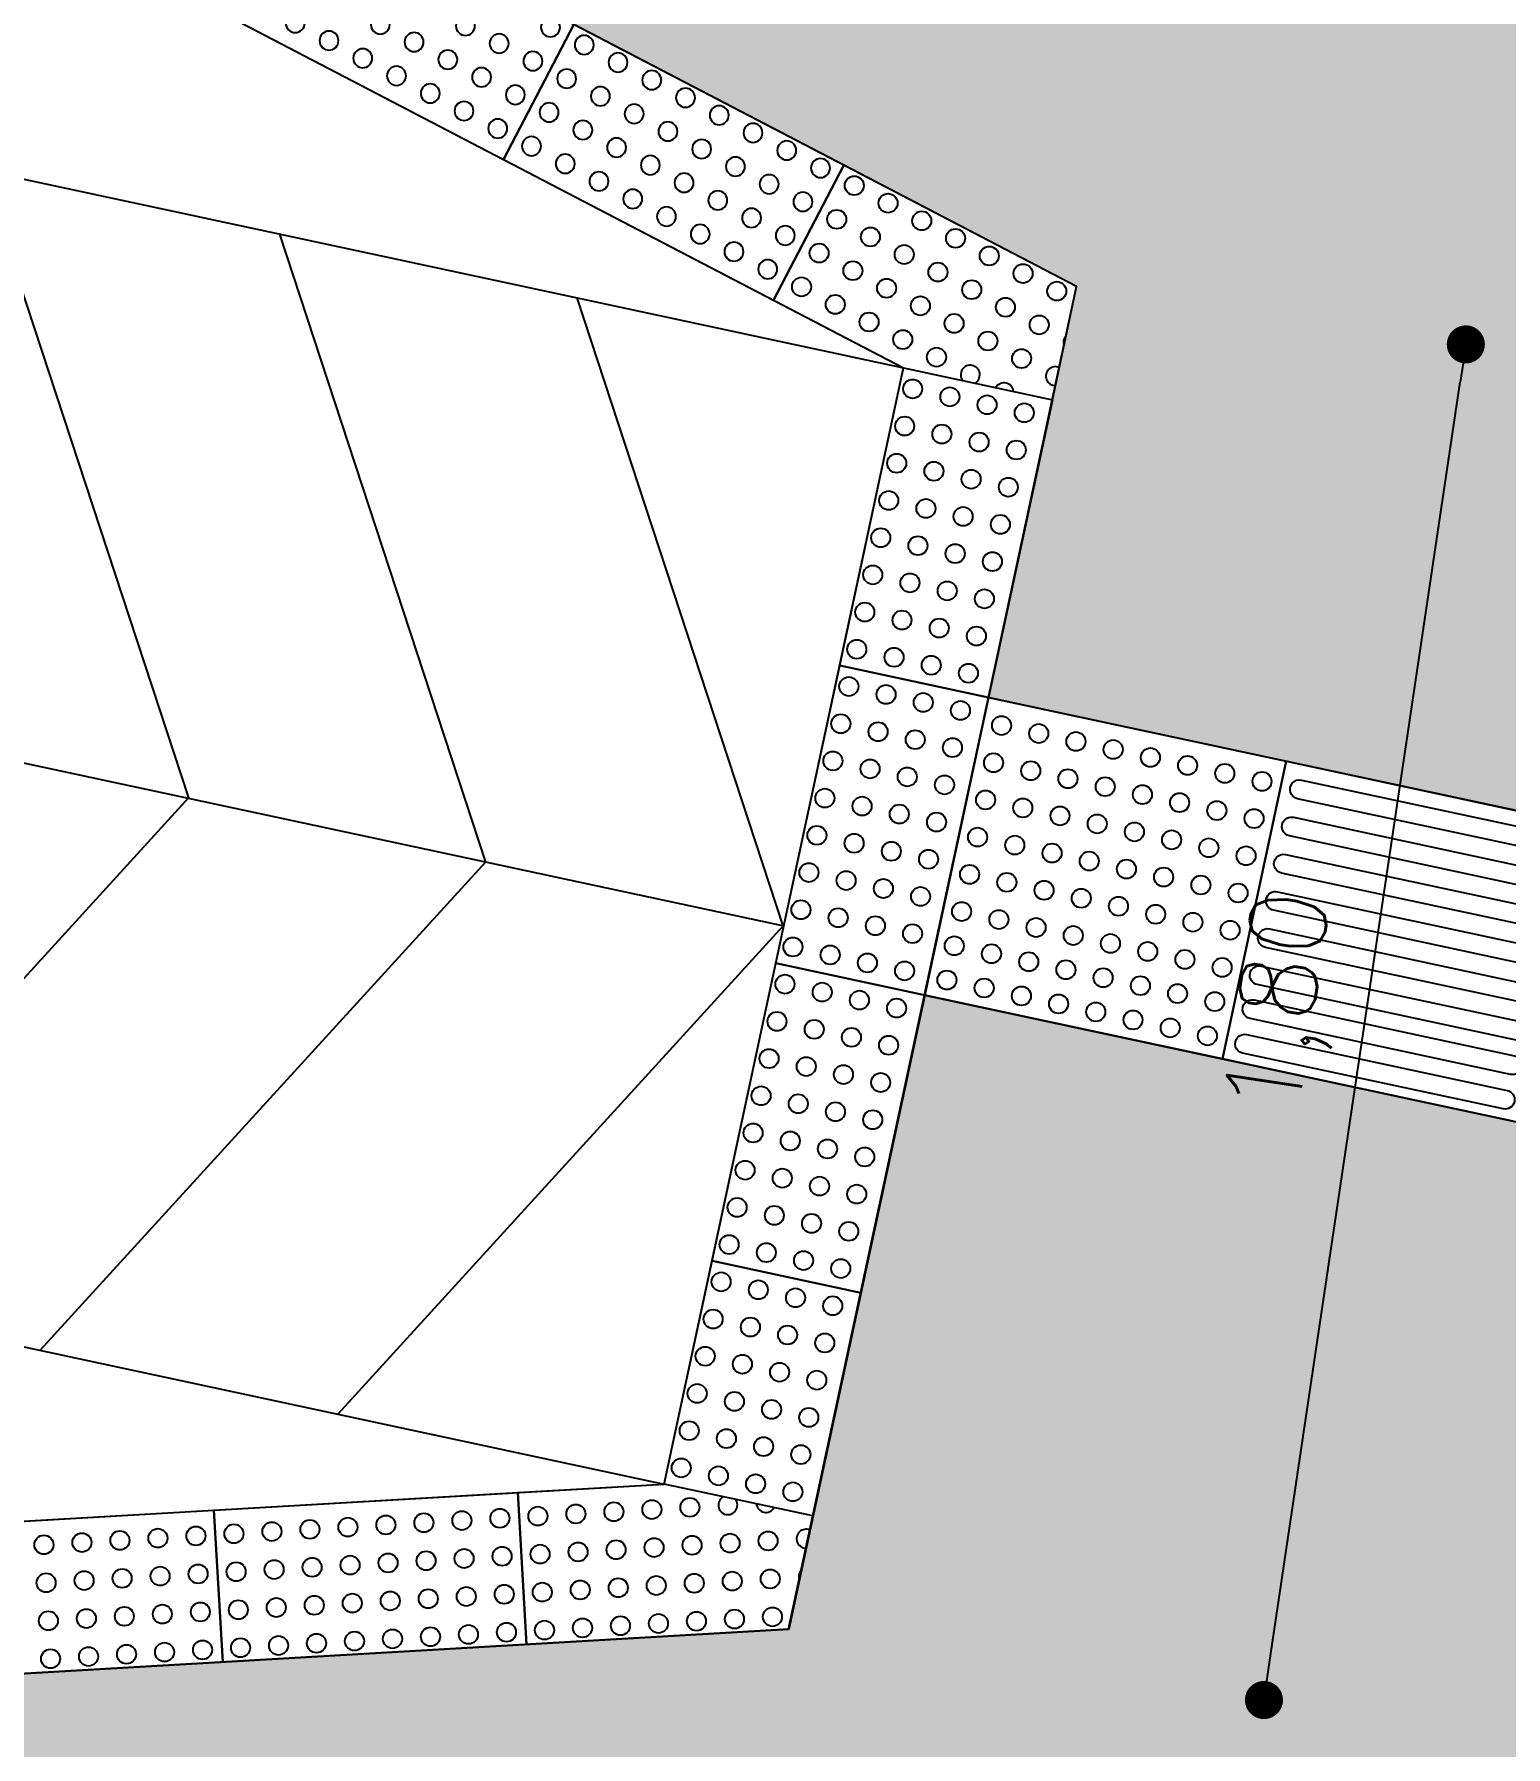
# Model space of a CAD drawing. Header units: millimetres. Extents: x 338 to 506, y 179 to 335.
# Drawn here: x 365.442 to 367.375, y 324.784 to 327.034 of the extents above; entities that cross this region are included whole.
import ezdxf

# ---------------------------------------------------------------- set-up
doc = ezdxf.new("R2010")
doc.units = ezdxf.units.MM
for name, color, linetype in [('ANDEN', 251, 'Continuous'), ('COTAS', 30, 'Continuous'), ('MOBILIARIO_URBANO', 51, 'Continuous'), ('MUROS', 32, 'Continuous')]:
    doc.layers.add(name, color=color, linetype=linetype)
doc.styles.add('NOTAS', font='simplex.shx')
doc.styles.get("Standard").update_dxf_attribs({"font": 'ARIALUNI.ttf'})
doc.dimstyles.new('ROMANS', dxfattribs={"dimtxt": 0.1, "dimasz": 0.05, "dimexe": 0.04, "dimexo": 0.5, "dimgap": 0.05, "dimtad": 1, "dimtih": 1, "dimtoh": 1, "dimdec": 4, "dimzin": 5, "dimdsep": 46, "dimtxsty": 'Standard', "dimsah": 1, "dimcen": 0.05, "dimse1": 1, "dimse2": 1, "dimclrd": 7, "dimclre": 7, "dimclrt": 7, "dimadec": 0, "dimazin": 0, "dimtfac": 1, "dimtdec": 4, "dimtix": 1, "dimtmove": 2, "dimatfit": 3, "dimfxl": 1, "dimtolj": 1, "dimarcsym": 0})

# ---------------------------------------------------------------- blocks, each defined once
blk = doc.blocks.new('*U29')
at = {"layer": 'MOBILIARIO_URBANO'}
blk.add_lwpolyline([(1192.979, 208.8296), (1193.379, 208.8296), (1193.379, 208.6296), (1192.979, 208.6296), (1192.979, 208.8296)], dxfattribs=at)
for centre in [(1193.0035, 208.7971), (1193.0535, 208.7971), (1193.1035, 208.7971), (1193.1535, 208.7971), (1193.2035, 208.7971), (1193.2535, 208.7971), (1193.3035, 208.7971), (1193.3535, 208.7971), (1193.0035, 208.7471), (1193.0535, 208.7471), (1193.1035, 208.7471), (1193.1535, 208.7471), (1193.2035, 208.7471), (1193.2535, 208.7471), (1193.3035, 208.7471), (1193.3535, 208.7471), (1193.0035, 208.6971), (1193.0535, 208.6971), (1193.1035, 208.6971), (1193.1535, 208.6971), (1193.2035, 208.6971), (1193.2535, 208.6971), (1193.3035, 208.6971), (1193.3535, 208.6971), (1193.0035, 208.6471), (1193.0535, 208.6471), (1193.1035, 208.6471), (1193.1535, 208.6471), (1193.2035, 208.6471), (1193.2535, 208.6471), (1193.3035, 208.6471), (1193.3535, 208.6471)]:
    blk.add_circle(centre, 0.0125, dxfattribs=at)
blk = doc.blocks.new('*U887')
at = {"layer": 'ANDEN', "linetype": 'Continuous'}
for p, q in [((139.5181, 140.0125), (139.9977, 141.4009)), ((138.9647, 140.0125), (138.9669, 140.0475)), ((138.9669, 140.0475), (139.5181, 140.0125)), ((138.5653, 133.7115), (138.9647, 140.0125))]:
    blk.add_line(p, q, dxfattribs=at)
at = {"layer": 'ANDEN', "linetype": 'Continuous', "extrusion": (0, 0, -1)}
for points in [[(-139.9977, 141.4009), (-140.5344, 140.0125), (-139.5181, 140.0125)], [(-138.9669, 140.0475), (-139.5181, 140.0125), (-138.9647, 140.0125)], [(-138.9647, 140.0125), (-140.5344, 133.7115), (-138.5653, 133.7115)], [(-138.9647, 140.0125), (-140.5344, 140.0125), (-140.5344, 133.7115)]]:
    blk.add_solid(points, dxfattribs=at)
blk = doc.blocks.new('*U877')
at = {"layer": 'MOBILIARIO_URBANO', "color": 241}
blk.add_lwpolyline([(1146.7184, 221.4799), (1147.1184, 221.4799), (1147.1184, 221.0799), (1146.7184, 221.0799), (1146.7184, 221.4799)], dxfattribs=at)
for points in [[(1146.7433, 221.4599), (1147.0933, 221.4599, -1), (1147.0933, 221.4349), (1146.7433, 221.4349, -1)], [(1146.7432, 221.4099), (1147.0932, 221.4099, -1), (1147.0932, 221.3849), (1146.7432, 221.3849, -1)], [(1146.7432, 221.3599), (1147.0932, 221.3599, -1), (1147.0932, 221.3349), (1146.7432, 221.3349, -1)], [(1146.7432, 221.3099), (1147.0932, 221.3099, -1), (1147.0932, 221.2849), (1146.7432, 221.2849, -1)], [(1146.7431, 221.2599), (1147.0931, 221.2599, -1), (1147.0931, 221.2349), (1146.7431, 221.2349, -1)], [(1146.7429, 221.2099), (1147.0929, 221.2099, -1), (1147.0929, 221.1849), (1146.7429, 221.1849, -1)], [(1146.743, 221.1644), (1147.093, 221.1644, -1), (1147.093, 221.1394), (1146.743, 221.1394, -1)], [(1146.7429, 221.1179), (1147.0929, 221.1179, -1), (1147.0929, 221.0929), (1146.7429, 221.0929, -1)]]:
    blk.add_lwpolyline(points, format="xyb", close=True, dxfattribs=at)
blk = doc.blocks.new('*U875')
at = {"layer": 'MOBILIARIO_URBANO'}
blk.add_lwpolyline([(1089.252, 239.3402), (1089.652, 239.3402), (1089.652, 238.9402), (1089.252, 238.9402), (1089.252, 239.3402)], dxfattribs=at)
for centre in [(1089.2765, 239.3077), (1089.3265, 239.3077), (1089.3765, 239.3077), (1089.4265, 239.3077), (1089.4765, 239.3077), (1089.5265, 239.3077), (1089.5765, 239.3077), (1089.6265, 239.3077), (1089.2765, 239.2577), (1089.3265, 239.2577), (1089.3765, 239.2577), (1089.4265, 239.2577), (1089.4765, 239.2577), (1089.5265, 239.2577), (1089.5765, 239.2577), (1089.6265, 239.2577), (1089.2765, 239.2077), (1089.3265, 239.2077), (1089.3765, 239.2077), (1089.4265, 239.2077), (1089.4765, 239.2077), (1089.5265, 239.2077), (1089.5765, 239.2077), (1089.6265, 239.2077), (1089.2765, 239.1577), (1089.3265, 239.1577), (1089.3765, 239.1577), (1089.4265, 239.1577), (1089.4765, 239.1577), (1089.5265, 239.1577), (1089.5765, 239.1577), (1089.6265, 239.1577), (1089.2765, 239.1077), (1089.3265, 239.1077), (1089.3765, 239.1077), (1089.4265, 239.1077), (1089.4765, 239.1077), (1089.5265, 239.1077), (1089.5765, 239.1077), (1089.6265, 239.1077), (1089.2765, 239.0577), (1089.3265, 239.0577), (1089.3765, 239.0577), (1089.4265, 239.0577), (1089.4765, 239.0577), (1089.5265, 239.0577), (1089.5765, 239.0577), (1089.6265, 239.0577), (1089.2765, 239.0117), (1089.3265, 239.0117), (1089.3765, 239.0117), (1089.4265, 239.0117), (1089.4765, 239.0117), (1089.5265, 239.0117), (1089.5765, 239.0117), (1089.6265, 239.0117), (1089.2765, 238.9657), (1089.3265, 238.9657), (1089.3765, 238.9657), (1089.4265, 238.9657), (1089.4765, 238.9657), (1089.5265, 238.9657), (1089.5765, 238.9657), (1089.6265, 238.9657)]:
    blk.add_circle(centre, 0.0125, dxfattribs=at)
blk = doc.blocks.new('*U893')
at = {"layer": 'ANDEN', "linetype": 'Continuous'}
for p, q in [((137.4098, 141.5993), (137.7172, 140.1269)), ((137.7172, 140.1269), (138.5677, 140.0729)), ((138.5677, 140.0729), (138.2549, 135.1385))]:
    blk.add_line(p, q, dxfattribs=at)
at = {"layer": 'ANDEN', "linetype": 'Continuous', "extrusion": (0, 0, -1)}
for points in [[(-136.87, 141.5993), (-137.7172, 140.1269), (-136.7765, 140.1269)], [(-136.87, 141.5993), (-137.4098, 141.5993), (-137.7172, 140.1269)], [(-136.7765, 140.1269), (-138.5677, 140.0729), (-136.773, 140.0729)], [(-136.7765, 140.1269), (-137.7172, 140.1269), (-138.5677, 140.0729)], [(-136.773, 140.0729), (-138.5677, 140.0729), (-138.2549, 135.1385)]]:
    blk.add_solid(points, dxfattribs=at)
blk = doc.blocks.new('_DOT')
at = {"color": 0, "linetype": 'ByBlock'}
blk.add_line((-0.5, 0), (-1, 0), dxfattribs=at)
at = {"color": 0, "linetype": 'ByBlock', "const_width": 0.5}
blk.add_lwpolyline([(-0.25, 0, 1), (0.25, 0, 1)], format="xyb", close=True, dxfattribs=at)
blk = doc.blocks.new('*U835')
at = {"layer": 'COTAS', "color": 7, "style": 'NOTAS'}
blk.add_text('1,80', height=0.1, dxfattribs=at).set_placement((3031.2407, 2024.5191))
blk = doc.blocks.new('*D834')
at = {"layer": 'COTAS', "color": 7, "transparency": 16777216}
blk.add_line((3030.5331, 2024.4501), (3032.234, 2024.4501), dxfattribs=at)
at = {"layer": 'DEFPOINTS', "color": 0, "transparency": 16777216}
for p in [(3030.4831, 2025.0814), (3032.284, 2024.9671), (3032.284, 2024.4501)]:
    blk.add_point(p, dxfattribs=at)
at = {"transparency": 16777216}
blk.add_blockref('*U835', (0, 0), dxfattribs=at)
at = {"layer": 'COTAS', "color": 7, "transparency": 16777216, "xscale": 0.05, "yscale": 0.05, "zscale": 0.05, "rotation": 180}
blk.add_blockref('_DOT', (3030.4831, 2024.4501), dxfattribs=at)
at = {"layer": 'COTAS', "color": 7, "transparency": 16777216, "xscale": 0.05, "yscale": 0.05, "zscale": 0.05}
blk.add_blockref('_DOT', (3032.284, 2024.4501), dxfattribs=at)
blk = doc.blocks.new('A$C7152A42C')
at = {"layer": 'ANDEN'}
for points in [[(137.98321, 141.9136), (137.88183, 140.31682)], [(139.4802, 141.81855), (139.37881, 140.22177)], [(137.57451, 141.78925), (137.57451, 141.78925), (137.88183, 140.31682)], [(138.16602, 133.73616), (138.56775, 140.07286), (137.71716, 140.12687), (137.40985, 141.5993), (136.87214, 141.63344), (136.45075, 134.99681), (134.21889, 135.13852), (133.83997, 134.01026), (138.16602, 133.73616)], [(139.86989, 141.64351), (139.86989, 141.64351), (139.37881, 140.22177)], [(138.70953, 141.51678), (138.63032, 140.26929)], [(137.88183, 140.31682), (139.37881, 140.22177)]]:
    blk.add_lwpolyline(points, dxfattribs=at)
at = {"layer": 'ANDEN', "color": 51}
for points in [[(139.45725, 141.45714), (138.68143, 141.06789), (137.96028, 141.55249)], [(138.65571, 140.66919), (137.93495, 141.15352)], [(139.43193, 141.05841), (138.65571, 140.66919)], [(138.63038, 140.27022), (137.90962, 140.75456)], [(138.63038, 140.27022), (139.4066, 140.65951)]]:
    blk.add_lwpolyline(points, dxfattribs=at)
at = {"layer": 'MOBILIARIO_URBANO'}
for points in [[(137.86915, 140.11722), (137.71716, 140.12687), (137.64671, 140.46442), (137.84249, 140.50528), (137.88183, 140.31682)], [(139.36614, 140.02217), (139.51813, 140.01252), (139.63071, 140.33845), (139.44167, 140.40375), (139.37881, 140.22177)], [(138.16855, 140.09821), (137.86915, 140.11722), (137.88183, 140.31682), (138.18122, 140.29781), (138.16855, 140.09821)], [(137.92421, 140.11372), (137.92421, 140.11372)]]:
    blk.add_lwpolyline(points, dxfattribs=at)
for centre in [(137.81568, 140.47466), (137.71779, 140.45423), (137.76674, 140.46445), (137.66884, 140.44401), (137.8259, 140.42572), (137.72801, 140.40528), (137.77695, 140.4155), (137.67906, 140.39507), (137.73822, 140.35634), (137.78717, 140.36655), (137.83611, 140.37677), (139.46439, 140.36998), (137.68928, 140.34612), (139.51165, 140.35365), (139.55891, 140.33733), (137.79738, 140.31761), (137.84633, 140.32782), (139.44806, 140.32272), (139.60617, 140.32101), (137.69949, 140.29718), (137.74844, 140.30739), (137.90616, 140.29773), (137.95606, 140.29457), (138.00596, 140.2914), (138.05586, 140.28823), (139.49532, 140.30639), (139.54258, 140.29007), (137.8076, 140.26866), (137.85654, 140.27888), (138.10576, 140.28506), (138.15566, 140.28189), (139.43174, 140.27546), (139.58984, 140.27375), (137.70971, 140.24823), (137.75865, 140.25845), (137.903, 140.24784), (137.9529, 140.24467), (139.479, 140.25913), (139.52626, 140.24281), (138.0028, 140.2415), (138.0527, 140.23833), (138.10259, 140.23516), (138.15249, 140.23199), (139.41542, 140.2282), (139.57352, 140.22649), (137.71992, 140.19929), (137.76887, 140.2095), (137.81781, 140.21972), (137.89983, 140.19794), (139.46268, 140.21187), (137.94973, 140.19477), (137.99963, 140.1916), (138.04953, 140.18843), (138.09943, 140.18526), (138.14933, 140.18209), (139.39909, 140.18094), (139.50994, 140.19555), (139.5572, 140.17923), (137.77908, 140.16056), (137.82803, 140.17077), (139.44635, 140.16461), (137.73014, 140.15034), (137.89666, 140.14804), (137.94656, 140.14487), (137.99646, 140.1417), (138.04636, 140.13853), (138.09626, 140.13536), (138.14616, 140.13219), (139.49361, 140.14829), (139.54087, 140.13196), (139.43003, 140.11735), (139.47729, 140.10103), (139.4137, 140.07009), (139.52455, 140.0847), (139.46096, 140.05377), (139.50822, 140.03744)]:
    blk.add_circle(centre, 0.0125, dxfattribs=at)
for centre, start, end in [((137.86676, 140.22993), 36.68053, 316.05335), ((137.87697, 140.18099), 103.8967, 248.83718), ((139.38277, 140.13368), 216.68053, 136.05335), ((137.7893, 140.11161), 54.82992, 117.90395), ((137.83824, 140.12183), 344.16173, 188.57214), ((139.36644, 140.08642), 283.8967, 68.83718), ((139.39738, 140.02283), 344.16173, 188.57214), ((139.44464, 140.00651), 54.82992, 117.90395)]:
    blk.add_arc(centre, 0.0125, start, end, dxfattribs=at)
at = {"layer": 'ANDEN', "linetype": 'Continuous'}
for name in ['*U893', '*U887']:
    blk.add_blockref(name, (0, 0), dxfattribs=at)
at = {"layer": 'ANDEN'}
for name, p, rotation in [('*U29', (-310.48283, 1266.43716), 281.789098171799), ('*U29', (-310.4011, 1266.04559), 281.789098171799), ('*U29', (1342.38207, 272.88792), 176.3669368576633), ('*U29', (1342.78127, 272.86257), 176.3669368576633), ('*U29', (1343.18046, 272.83722), 176.3669368576633), ('*U877', (-9.42971, 1298.09662), 266.3669368540728)]:
    blk.add_blockref(name, p, dxfattribs=dict(at, rotation=rotation))
at = {"layer": 'ANDEN', "xscale": -1, "rotation": 70.94477554473006}
for p in [(726.57246, 1200.59033), (726.44187, 1200.21225)]:
    blk.add_blockref('*U29', p, dxfattribs=at)
at = {"layer": 'MOBILIARIO_URBANO', "rotation": 266.3669368540695}
blk.add_blockref('*U875', (-30.87027, 1242.27664), dxfattribs=at)
at = {"layer": 'COTAS'}
dim = blk.add_linear_dim(base=(139.51813, 139.49555), p1=(137.71716, 140.12687), p2=(139.51813, 140.01252), dimstyle='ROMANS', dxfattribs=at)
dim.commit()
dim.dimension.update_dxf_attribs({"geometry": '*D834', "text_midpoint": (138.61764, 139.60507), "insert": (-2892.7659, -1884.95455)})

msp = doc.modelspace()

# ---------------------------------------------------------------- block references
at = {"layer": 'MUROS', "color": 32, "rotation": 81.53046525965426}
msp.add_blockref('A$C7152A42C', (484.7482, 168.0844), dxfattribs=at)

doc.saveas('drawing.dxf')
